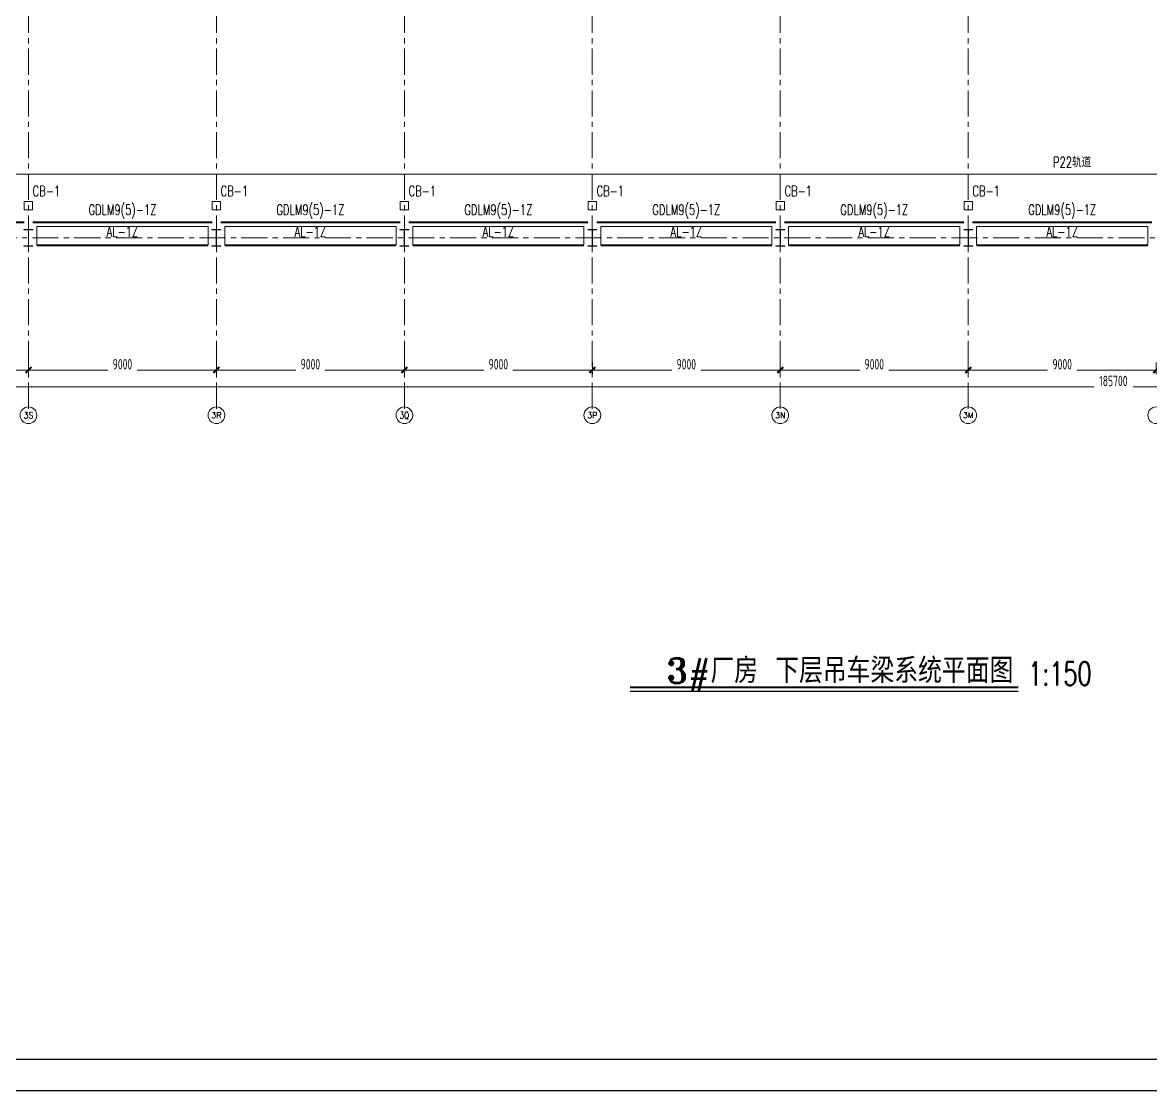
# Model space of a CAD drawing. Extents: x -1201378 to 2367219, y -619313 to 244905.
# Drawn here: x 1571959 to 1625966, y -296140 to -244929 of the extents above; entities that cross this region are included whole.
import ezdxf
from ezdxf.enums import TextEntityAlignment as Align

# ---------------------------------------------------------------- set-up
doc = ezdxf.new("R2010")
doc.units = 0
doc.header["$LTSCALE"] = 1000
doc.linetypes.add('CENTER', pattern=[2, 1.25, -0.25, 0.25, -0.25])
doc.layers.get('0').update_dxf_attribs({"linetype": 'CONTINUOUS'})
doc.layers.get('Defpoints').update_dxf_attribs({"linetype": 'CONTINUOUS'})
for name, color, linetype in [('0-cxFrame', 155, 'CONTINUOUS'), ('A-WINDOW', 140, 'CONTINUOUS'), ('S-TEXT', 21, 'CONTINUOUS')]:
    doc.layers.add(name, color=color, linetype=linetype)
for name, color, linetype, lineweight in [('0-cxText', 131, 'CONTINUOUS', 25), ('S-axis', 111, 'CONTINUOUS', 0), ('S-col', 2, 'CONTINUOUS', 0), ('S-dote', 5, 'CENTER', 0), ('THIN', 7, 'CONTINUOUS', 0), ('吊车梁', 4, 'CONTINUOUS', 0)]:
    doc.layers.add(name, color=color, linetype=linetype, lineweight=lineweight)
doc.styles.add('_TCH_AXIS', font='COMPLEX', dxfattribs={"bigfont": 'GBCBIG'})
doc.styles.add('cx_tuming', font='simhei.ttf')
doc.styles.add('cx_tuqian1', font='')
doc.styles.add('SS1', font='tj-romans1.shx', dxfattribs={"width": 0.7, "bigfont": 'tj-hztxt1.shx'})
doc.styles.add('TKZ1', font='tjromant.shx', dxfattribs={"width": 0.7, "bigfont": 'tjhts.shx'})
doc.styles.add('TSSD_Dimension', font='tssdeng.shx', dxfattribs={"width": 0.7, "bigfont": 'hztxt.shx'})
doc.styles.add('TSSD_Rein', font='tj-romans1.shx', dxfattribs={"width": 0.7, "bigfont": 'tj-hztxt.shx'})
doc.styles.add('黑体', font='simhei.ttf', dxfattribs={"width": 0.8})
doc.styles.get('cx_tuqian1').set_extended_font_data('SimSun')
doc.dimstyles.new('TSSD_200_200', dxfattribs={"dimtxt": 500, "dimasz": 200, "dimexe": 200, "dimexo": 500, "dimgap": 200, "dimtad": 1, "dimdec": 0, "dimzin": 0, "dimdsep": 46, "dimtxsty": 'TSSD_Dimension', "dimblk": 'ARCHTICK', "dimcen": 0, "dimdle": 200, "dimclrt": 7, "dimadec": 0, "dimazin": 0, "dimtfac": 1, "dimtdec": 0, "dimtix": 1, "dimtmove": 2, "dimatfit": 3, "dimfxl": 1, "dimtolj": 1, "dimtzin": 0, "dimarcsym": 0})

# ---------------------------------------------------------------- blocks, each defined once
blk = doc.blocks.new('w42343243')
at = {"layer": 'S-col'}
blk.add_lwpolyline([(-165069, 621020), (-164639, 621020), (-164639, 621002), (-164848, 621002), (-164848, 620238), (-164639, 620238), (-164639, 620220), (-165069, 620220), (-165069, 620238), (-164860, 620238), (-164860, 621002), (-165069, 621002)], close=True, dxfattribs=at)
blk = doc.blocks.new('42343')
at = {"layer": 'A-WINDOW'}
for p in [(-108000, -71700), (-99000, -71700), (-90000, -71700), (-81000, -71700), (-72000, -71700), (-63000, -71700)]:
    blk.add_blockref('w42343243', p, dxfattribs=at)
blk = doc.blocks.new('_ArchTick')
at = {"color": 0, "linetype": 'ByBlock', "const_width": 0.5}
blk.add_lwpolyline([(-0.71, -0.71), (0.71, 0.71)], dxfattribs=at)
blk = doc.blocks.new('*D491')
at = {"layer": 'Defpoints', "color": 0, "transparency": 16777216}
for p in [(-236758, -360718), (-227758, -360718), (-227758, -361576)]:
    blk.add_point(p, dxfattribs=at)
at = {"layer": 'S-axis', "color": 0, "lineweight": -2, "transparency": 16777216}
for p, q in [((-236758, -361218), (-236758, -361776)), ((-227758, -361218), (-227758, -361776)), ((-236958, -361576), (-232957, -361576)), ((-227558, -361576), (-231560, -361576))]:
    blk.add_line(p, q, dxfattribs=at)
at = {"layer": 'S-axis', "color": 0, "lineweight": -2, "transparency": 16777216, "xscale": 200, "yscale": 200, "zscale": 200, "rotation": 180}
blk.add_blockref('_ArchTick', (-236758, -361576), dxfattribs=at)
at = {"layer": 'S-axis', "color": 0, "lineweight": -2, "transparency": 16777216, "xscale": 200, "yscale": 200, "zscale": 200}
blk.add_blockref('_ArchTick', (-227758, -361576), dxfattribs=at)
at = {"layer": 'S-axis', "color": 7, "transparency": 16777216, "insert": (-232258, -361301), "char_height": 500, "attachment_point": 5, "style": 'TSSD_Dimension'}
blk.add_mtext('\\A1;9000', dxfattribs=at)
blk = doc.blocks.new('*D492')
at = {"layer": 'Defpoints', "color": 0, "transparency": 16777216}
for p in [(-227758, -360718), (-218758, -360718), (-218758, -361576)]:
    blk.add_point(p, dxfattribs=at)
at = {"layer": 'S-axis', "color": 0, "lineweight": -2, "transparency": 16777216}
for p, q in [((-227758, -361218), (-227758, -361776)), ((-218758, -361218), (-218758, -361776)), ((-227958, -361576), (-223957, -361576)), ((-218558, -361576), (-222560, -361576))]:
    blk.add_line(p, q, dxfattribs=at)
at = {"layer": 'S-axis', "color": 0, "lineweight": -2, "transparency": 16777216, "xscale": 200, "yscale": 200, "zscale": 200, "rotation": 180}
blk.add_blockref('_ArchTick', (-227758, -361576), dxfattribs=at)
at = {"layer": 'S-axis', "color": 0, "lineweight": -2, "transparency": 16777216, "xscale": 200, "yscale": 200, "zscale": 200}
blk.add_blockref('_ArchTick', (-218758, -361576), dxfattribs=at)
at = {"layer": 'S-axis', "color": 7, "transparency": 16777216, "insert": (-223258, -361301), "char_height": 500, "attachment_point": 5, "style": 'TSSD_Dimension'}
blk.add_mtext('\\A1;9000', dxfattribs=at)
blk = doc.blocks.new('*D493')
at = {"layer": 'Defpoints', "color": 0, "transparency": 16777216}
for p in [(-218758, -360718), (-209758, -360718), (-209758, -361576)]:
    blk.add_point(p, dxfattribs=at)
at = {"layer": 'S-axis', "color": 0, "lineweight": -2, "transparency": 16777216}
for p, q in [((-218758, -361218), (-218758, -361776)), ((-209758, -361218), (-209758, -361776)), ((-218958, -361576), (-214957, -361576)), ((-209558, -361576), (-213560, -361576))]:
    blk.add_line(p, q, dxfattribs=at)
at = {"layer": 'S-axis', "color": 0, "lineweight": -2, "transparency": 16777216, "xscale": 200, "yscale": 200, "zscale": 200, "rotation": 180}
blk.add_blockref('_ArchTick', (-218758, -361576), dxfattribs=at)
at = {"layer": 'S-axis', "color": 0, "lineweight": -2, "transparency": 16777216, "xscale": 200, "yscale": 200, "zscale": 200}
blk.add_blockref('_ArchTick', (-209758, -361576), dxfattribs=at)
at = {"layer": 'S-axis', "color": 7, "transparency": 16777216, "insert": (-214258, -361301), "char_height": 500, "attachment_point": 5, "style": 'TSSD_Dimension'}
blk.add_mtext('\\A1;9000', dxfattribs=at)
blk = doc.blocks.new('*D494')
at = {"layer": 'Defpoints', "color": 0, "transparency": 16777216}
for p in [(-209758, -360718), (-200758, -360718), (-200758, -361576)]:
    blk.add_point(p, dxfattribs=at)
at = {"layer": 'S-axis', "color": 0, "lineweight": -2, "transparency": 16777216}
for p, q in [((-209758, -361218), (-209758, -361776)), ((-200758, -361218), (-200758, -361776)), ((-209958, -361576), (-205957, -361576)), ((-200558, -361576), (-204560, -361576))]:
    blk.add_line(p, q, dxfattribs=at)
at = {"layer": 'S-axis', "color": 0, "lineweight": -2, "transparency": 16777216, "xscale": 200, "yscale": 200, "zscale": 200, "rotation": 180}
blk.add_blockref('_ArchTick', (-209758, -361576), dxfattribs=at)
at = {"layer": 'S-axis', "color": 0, "lineweight": -2, "transparency": 16777216, "xscale": 200, "yscale": 200, "zscale": 200}
blk.add_blockref('_ArchTick', (-200758, -361576), dxfattribs=at)
at = {"layer": 'S-axis', "color": 7, "transparency": 16777216, "insert": (-205258, -361301), "char_height": 500, "attachment_point": 5, "style": 'TSSD_Dimension'}
blk.add_mtext('\\A1;9000', dxfattribs=at)
blk = doc.blocks.new('*D495')
at = {"layer": 'Defpoints', "color": 0, "transparency": 16777216}
for p in [(-200758, -360718), (-191758, -360718), (-191758, -361576)]:
    blk.add_point(p, dxfattribs=at)
at = {"layer": 'S-axis', "color": 0, "lineweight": -2, "transparency": 16777216}
for p, q in [((-200758, -361218), (-200758, -361776)), ((-191758, -361218), (-191758, -361776)), ((-200958, -361576), (-196957, -361576)), ((-191558, -361576), (-195560, -361576))]:
    blk.add_line(p, q, dxfattribs=at)
at = {"layer": 'S-axis', "color": 0, "lineweight": -2, "transparency": 16777216, "xscale": 200, "yscale": 200, "zscale": 200, "rotation": 180}
blk.add_blockref('_ArchTick', (-200758, -361576), dxfattribs=at)
at = {"layer": 'S-axis', "color": 0, "lineweight": -2, "transparency": 16777216, "xscale": 200, "yscale": 200, "zscale": 200}
blk.add_blockref('_ArchTick', (-191758, -361576), dxfattribs=at)
at = {"layer": 'S-axis', "color": 7, "transparency": 16777216, "insert": (-196258, -361301), "char_height": 500, "attachment_point": 5, "style": 'TSSD_Dimension'}
blk.add_mtext('\\A1;9000', dxfattribs=at)
blk = doc.blocks.new('*D496')
at = {"layer": 'Defpoints', "color": 0, "transparency": 16777216}
for p in [(-191758, -360718), (-182758, -360718), (-182758, -361576)]:
    blk.add_point(p, dxfattribs=at)
at = {"layer": 'S-axis', "color": 0, "lineweight": -2, "transparency": 16777216}
for p, q in [((-191758, -361218), (-191758, -361776)), ((-182758, -361218), (-182758, -361776)), ((-191958, -361576), (-187957, -361576)), ((-182558, -361576), (-186560, -361576))]:
    blk.add_line(p, q, dxfattribs=at)
at = {"layer": 'S-axis', "color": 0, "lineweight": -2, "transparency": 16777216, "xscale": 200, "yscale": 200, "zscale": 200, "rotation": 180}
blk.add_blockref('_ArchTick', (-191758, -361576), dxfattribs=at)
at = {"layer": 'S-axis', "color": 0, "lineweight": -2, "transparency": 16777216, "xscale": 200, "yscale": 200, "zscale": 200}
blk.add_blockref('_ArchTick', (-182758, -361576), dxfattribs=at)
at = {"layer": 'S-axis', "color": 7, "transparency": 16777216, "insert": (-187258, -361301), "char_height": 500, "attachment_point": 5, "style": 'TSSD_Dimension'}
blk.add_mtext('\\A1;9000', dxfattribs=at)
blk = doc.blocks.new('*D497')
at = {"layer": 'Defpoints', "color": 0, "transparency": 16777216}
for p in [(-182758, -360718), (-173758, -360718), (-173758, -361576)]:
    blk.add_point(p, dxfattribs=at)
at = {"layer": 'S-axis', "color": 0, "lineweight": -2, "transparency": 16777216}
for p, q in [((-182758, -361218), (-182758, -361776)), ((-173758, -361218), (-173758, -361776)), ((-182958, -361576), (-178957, -361576)), ((-173558, -361576), (-177560, -361576))]:
    blk.add_line(p, q, dxfattribs=at)
at = {"layer": 'S-axis', "color": 0, "lineweight": -2, "transparency": 16777216, "xscale": 200, "yscale": 200, "zscale": 200, "rotation": 180}
blk.add_blockref('_ArchTick', (-182758, -361576), dxfattribs=at)
at = {"layer": 'S-axis', "color": 0, "lineweight": -2, "transparency": 16777216, "xscale": 200, "yscale": 200, "zscale": 200}
blk.add_blockref('_ArchTick', (-173758, -361576), dxfattribs=at)
at = {"layer": 'S-axis', "color": 7, "transparency": 16777216, "insert": (-178258, -361301), "char_height": 500, "attachment_point": 5, "style": 'TSSD_Dimension'}
blk.add_mtext('\\A1;9000', dxfattribs=at)
blk = doc.blocks.new('*D458')
at = {"layer": 'Defpoints', "color": 0, "transparency": 16777216}
for p in [(-268658, -360818), (-82958, -360818), (-82958, -362376)]:
    blk.add_point(p, dxfattribs=at)
at = {"layer": 'S-axis', "color": 0, "lineweight": -2, "transparency": 16777216}
for p, q in [((-268658, -361318), (-268658, -362576)), ((-82958, -361318), (-82958, -362576)), ((-268858, -362376), (-176749, -362376)), ((-82758, -362376), (-174868, -362376))]:
    blk.add_line(p, q, dxfattribs=at)
at = {"layer": 'S-axis', "color": 0, "lineweight": -2, "transparency": 16777216, "xscale": 200, "yscale": 200, "zscale": 200, "rotation": 180}
blk.add_blockref('_ArchTick', (-268658, -362376), dxfattribs=at)
at = {"layer": 'S-axis', "color": 0, "lineweight": -2, "transparency": 16777216, "xscale": 200, "yscale": 200, "zscale": 200}
blk.add_blockref('_ArchTick', (-82958, -362376), dxfattribs=at)
at = {"layer": 'S-axis', "color": 7, "transparency": 16777216, "insert": (-175808, -362101), "char_height": 500, "attachment_point": 5, "style": 'TSSD_Dimension'}
blk.add_mtext('\\A1;185700', dxfattribs=at)
blk = doc.blocks.new('TK22.A0 L(Dragon)')
at = {"layer": '0-cxFrame', "color": 7, "const_width": 0.5}
blk.add_lwpolyline([(0, 0), (-1486, 0), (-1486, 841), (0, 841)], close=True, dxfattribs=at)
at = {"layer": '0-cxFrame', "const_width": 0.5}
blk.add_lwpolyline([(-80, 10), (-1466, 10), (-1466, 831), (-80, 831)], close=True, dxfattribs=at)
at = {"style": '黑体', "flags": 4}
blk.add_attdef('图幅', text='', height=3.3, dxfattribs=at).set_placement((-40, 3), align=Align.RIGHT)
at = {"layer": '0-cxText', "flags": 4}
for tag, height, style, p in [('建设单位', 3.5, 'cx_tuming', (-45, 240)), ('项目名称', 3.5, 'cx_tuming', (-45, 210)), ('子项名称', 3.5, 'cx_tuming', (-45, 180)), ('工程编号', 3.3, 'cx_tuqian1', (-35, 165)), ('图名1', 3.5, 'cx_tuming', (-45, 87)), ('图名2', 3.5, 'cx_tuming', (-45, 79)), ('图名3', 3.5, 'cx_tuming', (-45, 71)), ('出图日期', 3.3, 'cx_tuqian1', (-39, 60)), ('专业', 3.3, 'cx_tuqian1', (-55, 52)), ('图号', 3.3, 'cx_tuqian1', (-55, 44)), ('版次', 3.3, 'cx_tuqian1', (-20, 44))]:
    blk.add_attdef(tag, text='', height=height, dxfattribs=dict(at, style=style)).set_placement(p, align=Align.MIDDLE)
at = {"layer": 'Defpoints', "color": 6, "flags": 4}
for tag, height, style, p in [('tufu', 3.3, '黑体', (-12, 12)), ('dwfname', 4, 'cx_tuqian1', (-80, 3))]:
    blk.add_attdef(tag, text='', height=height, dxfattribs=dict(at, style=style)).set_placement(p, align=Align.RIGHT)
blk = doc.blocks.new('3#轴网')
at = {"layer": 'S-axis'}
for centre in [(-227758.5, -363744.2), (-218758.5, -363744.2), (-209758.5, -363744.2), (-200758.5, -363744.2), (-191758.5, -363744.2), (-182758.5, -363744.2), (-173758.5, -363744.2)]:
    blk.add_circle(centre, 400, dxfattribs=at)
at = {"layer": 'S-dote'}
for p, q in [((-227758.5, -363428.2), (-227758.5, -277948.2)), ((-218758.5, -363428.2), (-218758.5, -277944.2)), ((-209758.5, -363428.2), (-209758.5, -277944.2)), ((-200758.5, -363428.2), (-200758.5, -277944.2)), ((-191758.5, -363428.2), (-191758.5, -277944.2)), ((-182758.5, -363428.2), (-182758.5, -277944.2)), ((-78316.2, -355248.2), (-273210.6, -355248.2))]:
    blk.add_line(p, q, dxfattribs=at)
at = {"layer": 'S-axis', "style": '_TCH_AXIS'}
for s, height, p, p2 in [('3S', 300.65, (-227994.7, -363894.5), (-227522.2, -363894.5)), ('3R', 276.42, (-219002, -363882.4), (-218515, -363882.4)), ('3P', 282.17, (-201000.3, -363885.3), (-200516.6, -363885.3)), ('3N', 270.86, (-192003.5, -363879.7), (-191513.4, -363879.7)), ('3M', 260.31, (-183006.4, -363874.4), (-182510.6, -363874.4))]:
    blk.add_text(s, height=height, dxfattribs=at).set_placement(p, p2, align=Align.FIT)
at = {"layer": 'S-axis', "style": '_TCH_AXIS', "width": 0.807692}
blk.add_text('3Q', height=333.94, dxfattribs=at).set_placement((-209983.2, -363911.2), (-209533.7, -363911.2), align=Align.FIT)
at = {"layer": 'S-axis'}
for base, p1, p2, picture, middle in [((-227758.5, -361576), (-236758.5, -360718), (-227758.5, -360718), '*D491', (-232258.5, -361301)), ((-218758.5, -361576), (-227758.5, -360718), (-218758.5, -360718), '*D492', (-223258.5, -361301)), ((-209758.5, -361576), (-218758.5, -360718), (-209758.5, -360718), '*D493', (-214258.5, -361301)), ((-200758.5, -361576), (-209758.5, -360718), (-200758.5, -360718), '*D494', (-205258.5, -361301)), ((-191758.5, -361576), (-200758.5, -360718), (-191758.5, -360718), '*D495', (-196258.5, -361301)), ((-182758.5, -361576), (-191758.5, -360718), (-182758.5, -360718), '*D496', (-187258.5, -361301)), ((-173758.5, -361576), (-182758.5, -360718), (-173758.5, -360718), '*D497', (-178258.5, -361301)), ((-82958.5, -362376), (-268658.5, -360818), (-82958.5, -360818), '*D458', (-175808.5, -362101))]:
    dim = blk.add_linear_dim(base=base, p1=p1, p2=p2, angle=0, dimstyle='TSSD_200_200', dxfattribs=at)
    dim.commit()
    dim.dimension.update_dxf_attribs({"geometry": picture, "text_midpoint": middle, "dimtype": 161})

msp = doc.modelspace()

# ---------------------------------------------------------------- linework, layer by layer
at = {"layer": 'S-TEXT'}
msp.add_line((1601052, -276958.8), (1619635.1, -276958.8), dxfattribs=at)
at = {"layer": 'S-TEXT', "const_width": 90}
msp.add_lwpolyline([(1601052, -276778.8), (1619640.6, -276778.8)], dxfattribs=at)
at = {"layer": '吊车梁', "color": 6, "const_width": 50}
msp.add_lwpolyline([(1532441.5, -252198.2), (1716041.5, -252198.2)], dxfattribs=at)
at = {"layer": '吊车梁'}
for points in [[(1572041.5, -253898.2), (1572441.5, -253898.2), (1572441.5, -253498.2), (1572041.5, -253498.2)], [(1581041.5, -253898.2), (1581441.5, -253898.2), (1581441.5, -253498.2), (1581041.5, -253498.2)], [(1590041.5, -253898.2), (1590441.5, -253898.2), (1590441.5, -253498.2), (1590041.5, -253498.2)], [(1599041.5, -253898.2), (1599441.5, -253898.2), (1599441.5, -253498.2), (1599041.5, -253498.2)], [(1608041.5, -253898.2), (1608441.5, -253898.2), (1608441.5, -253498.2), (1608041.5, -253498.2)], [(1617041.5, -253898.2), (1617441.5, -253898.2), (1617441.5, -253498.2), (1617041.5, -253498.2)], [(1580841.5, -255598.2), (1572641.5, -255598.2), (1572641.5, -254698.2), (1580841.5, -254698.2)], [(1589841.5, -255598.2), (1581641.5, -255598.2), (1581641.5, -254698.2), (1589841.5, -254698.2)], [(1598841.5, -255598.2), (1590641.5, -255598.2), (1590641.5, -254698.2), (1598841.5, -254698.2)], [(1607841.5, -255598.2), (1599641.5, -255598.2), (1599641.5, -254698.2), (1607841.5, -254698.2)], [(1616841.5, -255598.2), (1608641.5, -255598.2), (1608641.5, -254698.2), (1616841.5, -254698.2)], [(1625841.5, -255598.2), (1617641.5, -255598.2), (1617641.5, -254698.2), (1625841.5, -254698.2)]]:
    msp.add_lwpolyline(points, close=True, dxfattribs=at)
at = {"layer": '吊车梁', "const_width": 100}
for points in [[(1572041.5, -254498.2), (1563441.5, -254498.2)], [(1581041.5, -254498.2), (1572441.5, -254498.2)], [(1590041.5, -254498.2), (1581441.5, -254498.2)], [(1599041.5, -254498.2), (1590441.5, -254498.2)], [(1608041.5, -254498.2), (1599441.5, -254498.2)], [(1617041.5, -254498.2), (1608441.5, -254498.2)], [(1626041.5, -254498.2), (1617441.5, -254498.2)], [(1580841.5, -255598.2), (1572641.5, -255598.2)], [(1589841.5, -255598.2), (1581641.5, -255598.2)], [(1598841.5, -255598.2), (1590641.5, -255598.2)], [(1607841.5, -255598.2), (1599641.5, -255598.2)], [(1616841.5, -255598.2), (1608641.5, -255598.2)], [(1625841.5, -255598.2), (1617641.5, -255598.2)]]:
    msp.add_lwpolyline(points, dxfattribs=at)

# ---------------------------------------------------------------- block references
at = {"layer": '0-cxFrame', "xscale": 150, "yscale": 150, "zscale": 150}
msp.add_blockref('TK22.A0 L(Dragon)', (1735008.3, -296102.2), dxfattribs=at)
at = {"layer": 'S-axis'}
msp.add_blockref('3#轴网', (1800000, 100000), dxfattribs=at)
at = {"layer": 'S-col'}
msp.add_blockref('42343', (1845095.7, -804168.2), dxfattribs=at)

# ---------------------------------------------------------------- texts
at = {"layer": 'S-TEXT', "style": 'TKZ1'}
msp.add_text('3#厂房 下层吊车梁系统平面图', height=1200, dxfattribs=at).set_placement((1619400.3, -276577.8), align=Align.RIGHT)
at = {"layer": 'S-TEXT', "style": 'SS1', "width": 0.7}
msp.add_text('1:150', height=1125, dxfattribs=at).set_placement((1621629.7, -276121.4), align=Align.MIDDLE)
at = {"layer": 'THIN', "style": 'TSSD_Rein', "width": 0.7}
for s, p in [('P22轨道', (1622209.6, -252016.8)), ('GDLM9(5)-1Z', (1576741.5, -254298.2)), ('GDLM9(5)-1Z', (1585741.5, -254298.2)), ('GDLM9(5)-1Z', (1594741.5, -254298.2)), ('GDLM9(5)-1Z', (1603741.5, -254298.2)), ('GDLM9(5)-1Z', (1612741.5, -254298.2)), ('GDLM9(5)-1Z', (1621741.5, -254298.2)), ('AL-1Z', (1576741.5, -255344.4)), ('AL-1Z', (1585741.5, -255344.4)), ('AL-1Z', (1594741.5, -255344.4)), ('AL-1Z', (1603741.5, -255344.4)), ('AL-1Z', (1612741.5, -255344.4)), ('AL-1Z', (1621741.5, -255344.4))]:
    msp.add_text(s, height=500, dxfattribs=at).set_placement(p, align=Align.BOTTOM_CENTER)
for p in [(1572441.5, -253398.2), (1581441.5, -253398.2), (1590441.5, -253398.2), (1599441.5, -253398.2), (1608441.5, -253398.2), (1617441.5, -253398.2)]:
    msp.add_text('CB-1', height=500, dxfattribs=at).set_placement(p, align=Align.BOTTOM_LEFT)

doc.saveas('drawing.dxf')
